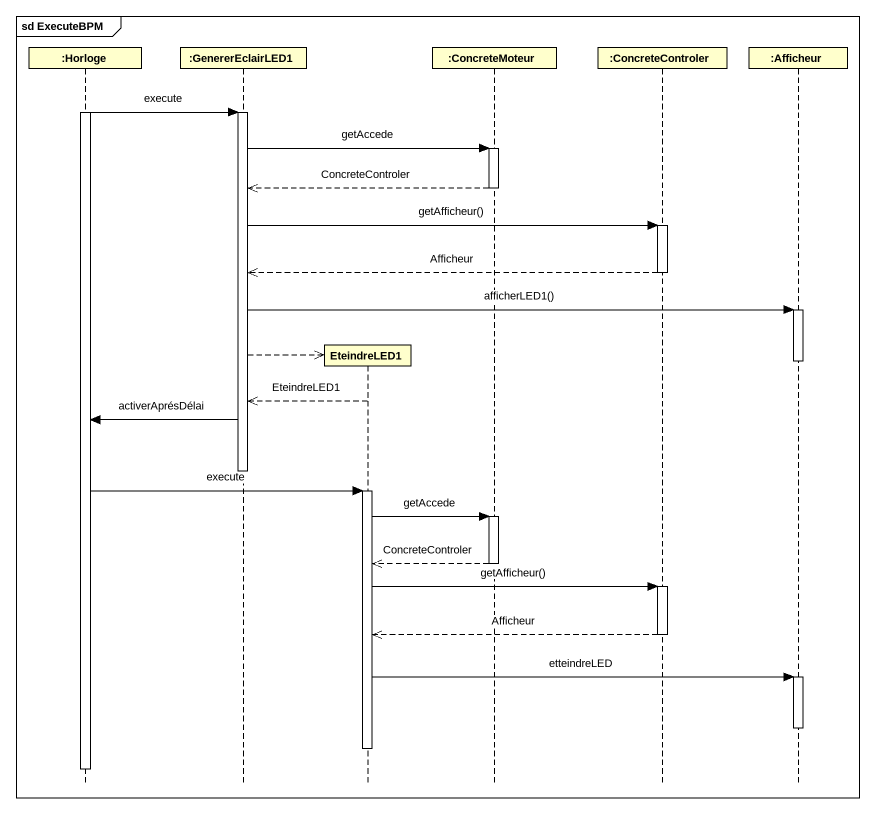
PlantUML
@startuml
mainframe sd ExecuteBPM
hide footbox
participant ":Horloge" as Horloge
participant ":GenererEclairLED1" as GenererEclairLED1
participant EteindreLED1
participant ":ConcreteMoteur" as ConcreteMoteur
participant ":ConcreteControler" as ConcreteControler
participant ":Afficheur" as Afficheur

activate Horloge
Horloge -> GenererEclairLED1 : execute
activate GenererEclairLED1
GenererEclairLED1 -> ConcreteMoteur : getAccede
activate ConcreteMoteur
ConcreteMoteur -->> GenererEclairLED1 : ConcreteControler
deactivate ConcreteMoteur
GenererEclairLED1 -> ConcreteControler : getAfficheur()
activate ConcreteControler
ConcreteControler -->> GenererEclairLED1 : Afficheur
deactivate ConcreteControler
GenererEclairLED1 -> Afficheur : afficherLED1()
activate Afficheur
GenererEclairLED1 -->> EteindreLED1 **
deactivate Afficheur
EteindreLED1 -->> GenererEclairLED1 : EteindreLED1
GenererEclairLED1 -> Horloge : activerAprésDélai
deactivate GenererEclairLED1
Horloge -> EteindreLED1 : execute
activate EteindreLED1
EteindreLED1 -> ConcreteMoteur : getAccede
activate ConcreteMoteur
ConcreteMoteur -->> EteindreLED1 : ConcreteControler
deactivate ConcreteMoteur
EteindreLED1 -> ConcreteControler : getAfficheur()
activate ConcreteControler
ConcreteControler -->> EteindreLED1 : Afficheur
deactivate ConcreteControler
EteindreLED1 -> Afficheur : etteindreLED
activate Afficheur
deactivate Afficheur
deactivate EteindreLED1
deactivate Horloge
@enduml
